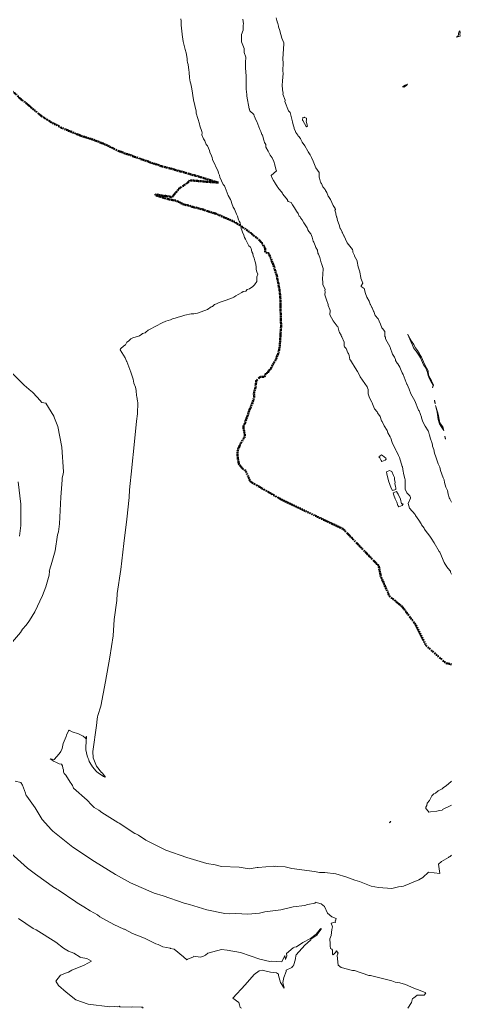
# Model space of a CAD drawing. Header units: metres. Extents: x 808092 to 809616, y 9156899 to 9158040.
# Drawn here: x 809369 to 809616, y 9156900 to 9157453 of the extents above; entities that cross this region are included whole.
import ezdxf

# ---------------------------------------------------------------- set-up
doc = ezdxf.new("R2010")
doc.units = ezdxf.units.M
doc.linetypes.add('ACAD_ISO08W100', pattern=[36, 24, -3, 6, -3])
doc.linetypes.add('PHANTOM2', pattern=[1.25, 0.625, -0.125, 0.125, -0.125, 0.125, -0.125])
doc.layers.add('AA L BOT', color=148, linetype='ACAD_ISO08W100')
doc.layers.add('C-TOPO-MAJR', color=9, linetype='Continuous')

msp = doc.modelspace()

# ---------------------------------------------------------------- linework, layer by layer
at = {"layer": 'AA L BOT', "color": 11, "linetype": 'PHANTOM2', "lineweight": 50, "flags": 128}
msp.add_lwpolyline([(809610.71, 9157092.34), (809607.31, 9157093.19), (809596.45, 9157102.84), (809590.41, 9157114.91), (809583.17, 9157124.56), (809575.92, 9157130.6), (809571.09, 9157141.46), (809569.89, 9157147.49), (809550, 9157168.13), (809535.06, 9157175.24), (809515.82, 9157184.4), (809498, 9157194.66), (809496.35, 9157198.55), (809496.09, 9157199.36), (809495.59, 9157199.94), (809495.2, 9157200.89), (809494, 9157201.66), (809493.13, 9157202.53), (809492.14, 9157203.87), (809491.76, 9157204.03), (809491.55, 9157204.71), (809491.03, 9157207.41), (809490.77, 9157210.02), (809490.83, 9157211.78), (809490.94, 9157212.14), (809492.01, 9157214.87), (809492.64, 9157215.83), (809492.77, 9157216.36), (809492.97, 9157216.51), (809494.04, 9157218.63), (809494.7, 9157219.19), (809494.98, 9157220.13), (809494.87, 9157221.72), (809494.61, 9157222.22), (809494.27, 9157223.93), (809494.25, 9157223.96), (809494.26, 9157223.99), (809494.22, 9157226.14), (809494.75, 9157226.89), (809495.16, 9157227.73), (809495.25, 9157228.35), (809495.68, 9157229.76), (809496.46, 9157231.4), (809497.1, 9157233.73), (809497.11, 9157233.76), (809497.14, 9157233.82), (809497.16, 9157233.89), (809497.29, 9157234.25), (809498.53, 9157237.01), (809499.63, 9157240.28), (809500.16, 9157241.54), (809499.99, 9157243.91), (809500.25, 9157245.15), (809500.62, 9157246.31), (809500.78, 9157246.68), (809500.85, 9157247.41), (809501.07, 9157248.39), (809501.27, 9157251.18), (809503.17, 9157252.98), (809503.6, 9157253.29), (809504.12, 9157253.34), (809505.91, 9157253.3), (809506.09, 9157253.6), (809506.41, 9157254.73), (809506.89, 9157255.34), (809507.81, 9157255.6), (809508.24, 9157256.51), (809508.35, 9157256.86), (809509.02, 9157257.4), (809509.26, 9157257.48), (809509.62, 9157258.26), (809510.14, 9157259.47), (809512.09, 9157262.56), (809512.81, 9157264.22), (809513.98, 9157267.7), (809513.97, 9157267.7), (809514.04, 9157267.91), (809514.48, 9157270.55), (809515.23, 9157281.94), (809514.81, 9157294.21), (809514.91, 9157296.09), (809514.39, 9157301.71), (809512.77, 9157310.25), (809512.61, 9157310.65), (809511.3, 9157314.94), (809508.58, 9157321.84), (809508.28, 9157322.37), (809507.85, 9157322.53), (809507.44, 9157322.61), (809506.3, 9157323.16), (809506.27, 9157323.99), (809506.33, 9157325.12), (809504.73, 9157327.84), (809502.87, 9157329.97), (809502.28, 9157330.55), (809497.73, 9157334.19), (809492.33, 9157338.08), (809488.81, 9157340.19), (809483.06, 9157342.72), (809482.72, 9157342.91), (809478.43, 9157344.67), (809471.16, 9157347.07), (809465.44, 9157348.56), (809464.76, 9157348.8), (809464.57, 9157348.83), (809463.75, 9157349.2), (809462.13, 9157349.44), (809460.28, 9157350.01), (809457.97, 9157351.23), (809456.05, 9157351.79), (809456.27, 9157351.95), (809452.63, 9157352.62), (809444.64, 9157355.05), (809444.87, 9157355.45), (809450.26, 9157354.43), (809450.13, 9157354.65), (809454.15, 9157353.96), (809458.12, 9157358.65), (809462.95, 9157362.04), (809463.63, 9157362.69), (809464.13, 9157363.32), (809475.86, 9157362.32), (809480.18, 9157362.04), (809466.94, 9157366.02), (809452.88, 9157370.02), (809448.47, 9157371.13), (809436.15, 9157375.42), (809423.37, 9157380.04), (809421.22, 9157381.21), (809419.8, 9157381.75), (809419.81, 9157381.95), (809416.28, 9157383.6), (809410.79, 9157385.67), (809410.71, 9157385.86), (809402.68, 9157388.45), (809392.07, 9157392.77), (809389.99, 9157394.09), (809387.14, 9157395.37), (809381.13, 9157399.23), (809374.68, 9157404.54), (809373.41, 9157405.74), (809369.36, 9157408.81), (809367.33, 9157410.85), (809366.76, 9157411.58), (809364.73, 9157412.99), (809358.42, 9157419.41), (809349.47, 9157428.91), (809348.49, 9157429.49), (809347.96, 9157430.14), (809345.11, 9157432.31), (809342.47, 9157435.54), (809340.91, 9157436.99), (809337.58, 9157440.82), (809334, 9157445.53), (809330.85, 9157451.24), (809329.85, 9157454.67), (809329.83, 9157454.86), (809329.63, 9157458.23), (809329.74, 9157462.33), (809330.61, 9157467.38), (809333.41, 9157474.36), (809338.87, 9157485.16), (809339.31, 9157485.86), (809339.66, 9157486.61), (809341.13, 9157489.23), (809349.92, 9157505.66), (809351.43, 9157508.38), (809357.94, 9157520.75), (809364.59, 9157533.35), (809364.9, 9157534.07), (809370.2, 9157543.85), (809375.28, 9157552.91), (809378.49, 9157558.68), (809384.51, 9157569.69), (809388.05, 9157577.03), (809394.47, 9157588.58), (809395.84, 9157590.65), (809398.38, 9157595.33), (809400.04, 9157599.39), (809400.36, 9157600.45), (809403.24, 9157606.68), (809403.73, 9157608.08), (809403.84, 9157608.25), (809404.73, 9157611.08), (809404.85, 9157612.65), (809405.23, 9157614.23), (809404.91, 9157618.46), (809404.87, 9157618.79), (809404.54, 9157624.33), (809403.38, 9157631.71), (809401.08, 9157640.75), (809400.3, 9157644.97), (809396.87, 9157658.56), (809394.2, 9157668.42), (809391.62, 9157677.56), (809390.2, 9157685.51), (809387.91, 9157693.64), (809385.44, 9157702.19), (809385.43, 9157702.21), (809384.2, 9157708.27), (809384.12, 9157708.52), (809380.75, 9157723.04), (809379.96, 9157727.8), (809377.76, 9157740.32), (809375.76, 9157751.99), (809374.04, 9157764.51), (809373.86, 9157764.87), (809373.57, 9157767.57), (809373.46, 9157771.08), (809373.67, 9157772.34), (809373.45, 9157776.12), (809373.51, 9157790.1), (809373.53, 9157800.07), (809373.86, 9157810.93), (809373.55, 9157816.18), (809373.61, 9157816.98), (809373.51, 9157817.85), (809371.33, 9157827.13), (809364.39, 9157840.33), (809362.47, 9157843.08), (809356.08, 9157853.57), (809353.66, 9157859.44), (809353.48, 9157860.34), (809352.91, 9157865.09), (809352.88, 9157868.72), (809353.55, 9157874.19), (809353.74, 9157875.31), (809354.26, 9157875.46), (809357.28, 9157874.72), (809359.22, 9157873.83), (809363.82, 9157872.6), (809363.94, 9157873.83), (809364.82, 9157876.56), (809365.24, 9157875.76), (809365.95, 9157875.54), (809367.3, 9157879.42), (809367.87, 9157880.51), (809370.02, 9157885.43), (809373.55, 9157891.86), (809376.47, 9157896.13), (809379.58, 9157898.55), (809386, 9157901.88), (809389.42, 9157902.94), (809394.44, 9157903.37), (809408.46, 9157903.15), (809415.32, 9157903.32), (809422.92, 9157902.97), (809424.88, 9157903.1), (809438.9, 9157901.93), (809441.25, 9157901.86), (809438.8, 9157902.2), (809425.38, 9157903.82), (809413.95, 9157905.57), (809403.87, 9157907.05), (809395.06, 9157917.61), (809388.93, 9157917.81), (809383.84, 9157918.44), (809383.31, 9157918.7), (809388.26, 9157918.66), (809388.88, 9157918.78), (809395.42, 9157919.13), (809395.43, 9157919.14), (809395.47, 9157919.14), (809395.46, 9157919.14), (809395.51, 9157919.14), (809401.97, 9157919.62), (809406.46, 9157919.33), (809406.8, 9157919.44), (809408.19, 9157919.45), (809418.93, 9157918.63), (809419.7, 9157918.87), (809428.14, 9157918.68), (809431.45, 9157917.93), (809436.55, 9157917.45), (809446.69, 9157916.67), (809461.46, 9157915.12), (809464.45, 9157914.8), (809466.03, 9157914.82), (809475.8, 9157914.18), (809480.82, 9157913.4), (809482.36, 9157912.87), (809489.92, 9157911.18), (809493.86, 9157909.56), (809494.21, 9157909.35), (809503.76, 9157904.87), (809507.41, 9157903.38), (809512.32, 9157900.97), (809514.91, 9157900.36), (809515.19, 9157900.23), (809515.76, 9157900.17), (809517.52, 9157899.65), (809519.4, 9157899.32), (809520.11, 9157899.15), (809522.94, 9157897.95), (809523.57, 9157897.77), (809528.42, 9157895.12), (809529.57, 9157894.61), (809532.64, 9157893.67), (809535.09, 9157891.54), (809535.29, 9157891.45), (809538.74, 9157890.32), (809539.52, 9157889.6), (809548.07, 9157886.32), (809553.04, 9157883.92), (809553.85, 9157883.61), (809555.72, 9157883.82), (809556.11, 9157883.72), (809557.87, 9157882.94), (809559.42, 9157882.74), (809561.15, 9157882.82), (809562.28, 9157882.53), (809564.62, 9157882.26), (809565.78, 9157882.02), (809566.94, 9157881.97), (809571.46, 9157881.1), (809574.69, 9157880.21), (809578, 9157879.7), (809578.76, 9157879.71), (809578.89, 9157879.64), (809579.19, 9157879.62), (809579.93, 9157879.41), (809580.4, 9157879.48), (809582.72, 9157879.34), (809585.76, 9157880.16), (809588.06, 9157881.06), (809591.03, 9157882.7), (809602.28, 9157888.95), (809610.71, 9157893.37)], dxfattribs=at)
at = {"layer": 'C-TOPO-MAJR', "color": 9, "linetype": 'Continuous', "lineweight": 5}
for points, elevation in [([(809610.71, 9156985.64), (809609.85, 9156984.89), (809609.31, 9156984.59), (809609, 9156984.25), (809605.08, 9156982.07), (809603.41, 9156980.58), (809604.18, 9156975.28), (809597.77, 9156976.03), (809594.64, 9156973.15), (809592.4, 9156971.82), (809583.81, 9156968.3), (809582.85, 9156968.01), (809581.02, 9156967.78), (809577.26, 9156967.01), (809569.76, 9156967.4), (809565.59, 9156968.14), (809559.05, 9156970.86), (809556.57, 9156971.53), (809552.13, 9156973.28), (809545.91, 9156975.04), (809539.73, 9156975.8), (809536.69, 9156975.82), (809533.94, 9156976.44), (809521.23, 9156978.13), (809517.52, 9156979.11), (809513.37, 9156979.28), (809512.32, 9156979.43), (809511.4, 9156979.3), (809511.04, 9156979.37), (809502.31, 9156978.66), (809501.89, 9156978.73), (809497.33, 9156978.01), (809491.68, 9156978.86), (809481.79, 9156979.29), (809478.24, 9156980.17), (809473.63, 9156980.95), (809462.43, 9156984.28), (809450.62, 9156988.37), (809439.56, 9156994.02), (809435.28, 9156996.85), (809433.94, 9156997.58), (809433.38, 9156997.77), (809424.52, 9157003.45), (809423.73, 9157003.78), (809414.89, 9157009.49), (809413.19, 9157010.8), (809410.56, 9157012.33), (809409.06, 9157013.7), (809406.56, 9157016.42), (809399.03, 9157023.12), (809398.37, 9157024.53), (809397.58, 9157025.6), (809397.17, 9157026.48), (809394.72, 9157030.29), (809393.76, 9157031.36), (809393.41, 9157032.22), (809393.3, 9157033.43), (809392.99, 9157034.25), (809392.79, 9157035.55), (809392.28, 9157036.59), (809391.01, 9157036.76), (809389.47, 9157037.52), (809387.73, 9157038.23), (809386.85, 9157038.9), (809385.83, 9157039.41), (809388.06, 9157039.17), (809390.85, 9157042.28), (809391.85, 9157043.67), (809392.58, 9157045.24), (809393.25, 9157048.16), (809394.77, 9157052.07), (809395.13, 9157052.73), (809396.2, 9157055.18), (809396.57, 9157055.52), (809398.26, 9157054.59), (809401.71, 9157053.47), (809404.42, 9157052.2), (809405.64, 9157051.06), (809405.78, 9157050.65), (809406.06, 9157052.05), (809406.29, 9157052.09), (809405.87, 9157046.26), (809405.88, 9157044.81), (809405.91, 9157044.58), (809406.66, 9157041.25), (809407.19, 9157039.67), (809407.51, 9157038.92), (809407.8, 9157038.1), (809408.13, 9157037.47), (809409.64, 9157035.08), (809411.63, 9157032.67), (809411.89, 9157032.4), (809413.02, 9157031.52), (809414.37, 9157030.62), (809414.41, 9157030.58), (809415.76, 9157029.64), (809416.52, 9157029.28), (809416.66, 9157029.42), (809416.77, 9157029.64), (809416.31, 9157030.05), (809414.95, 9157031.58), (809414.63, 9157031.89), (809411.76, 9157035.37), (809409.94, 9157040.05), (809409.77, 9157043.68), (809411.83, 9157058.22), (809412.16, 9157061.76), (809412.43, 9157062.93), (809412.57, 9157063.84), (809414.23, 9157069.07), (809416.9, 9157082.78), (809419.24, 9157096.33), (809421.14, 9157108.37), (809421.65, 9157117.53), (809423.25, 9157128.11), (809423.43, 9157132.03), (809425.45, 9157145.39), (809427.07, 9157160), (809428.83, 9157173.64), (809430.09, 9157185.83), (809430.32, 9157190.03), (809431.66, 9157202.43), (809431.66, 9157202.54), (809432.95, 9157215.34), (809434.24, 9157228.44), (809434.81, 9157232.69), (809434.91, 9157238.96), (809434.74, 9157239.62), (809434.43, 9157242.25), (809434.29, 9157242.67), (809433.97, 9157245.61), (809433.6, 9157247.55), (809432.83, 9157249.86), (809432.31, 9157252.04), (809431.07, 9157255.84), (809428.77, 9157261.81), (809428.64, 9157262.07), (809427.82, 9157263.97), (809425.02, 9157268.39), (809425.37, 9157268.97), (809427.2, 9157270.69), (809428.06, 9157271.23), (809428.84, 9157272.71), (809429.71, 9157273.24), (809431.12, 9157274.62), (809432.1, 9157275.24), (809435.44, 9157276.03), (809435.85, 9157276.28), (809437.21, 9157277.28), (809437.63, 9157277.54), (809439.1, 9157277.99), (809439.53, 9157278.26), (809440.71, 9157279.4), (809441.58, 9157279.88), (809448.63, 9157283.57), (809450.62, 9157284.49), (809453.33, 9157285.26), (809454.69, 9157285.97), (809455.95, 9157286.24), (809457.5, 9157286.73), (809459.67, 9157287.21), (809461.26, 9157287.76), (809464.8, 9157288.62), (809466.35, 9157288.64), (809467.03, 9157288.84), (809468.45, 9157288.97), (809473.99, 9157291.05), (809476.05, 9157292.41), (809476.79, 9157292.74), (809477.84, 9157293.72), (809479.04, 9157294.2), (809480.46, 9157294.93), (809484.54, 9157296.26), (809487.96, 9157297.52), (809488.67, 9157297.89), (809489.85, 9157298.75), (809491.16, 9157299.44), (809493.17, 9157300.58), (809493.92, 9157301.16), (809495.43, 9157301.31), (809496.27, 9157302.21), (809497.51, 9157302.61), (809499.43, 9157303.84), (809500.41, 9157304.81), (809501.62, 9157306.73), (809501.6, 9157309.21), (809502.23, 9157310.85), (809501.68, 9157312.04), (809501.2, 9157313.35), (809501.23, 9157315.17), (809500.93, 9157317.18), (809500.46, 9157318.33), (809500.06, 9157319.67), (809499.51, 9157321.09), (809499.36, 9157322.32), (809498.84, 9157323.32), (809498.46, 9157325.07), (809498.07, 9157325.85), (809497.19, 9157326.63), (809495.93, 9157329.18), (809495.2, 9157330.34), (809494.77, 9157331.26), (809494.33, 9157332.55), (809493.6, 9157334.29), (809493.22, 9157335.47), (809492.81, 9157336.43), (809492.72, 9157337.54), (809492.44, 9157338.45), (809492.29, 9157339.44), (809491.81, 9157340.37), (809491.45, 9157341.21), (809490.75, 9157343.29), (809490.31, 9157344.28), (809489.96, 9157345.31), (809489.21, 9157347.23), (809488.46, 9157348.34), (809487.69, 9157350.29), (809487.27, 9157351.64), (809486.85, 9157352.55), (809485.54, 9157354.79), (809483.91, 9157359.23), (809483.48, 9157360.16), (809482.84, 9157361.04), (809480.9, 9157365.17), (809480.69, 9157366.25), (809480.22, 9157367.28), (809480.02, 9157368.25), (809476.74, 9157375.05), (809476.55, 9157376.12), (809476.26, 9157377.02), (809475.39, 9157379.01), (809475.09, 9157380.03), (809474.06, 9157382.6), (809473.22, 9157383.4), (809472.47, 9157385.38), (809471.72, 9157386.57), (809470.92, 9157388.71), (809470.96, 9157389.91), (809470.77, 9157390.66), (809469.66, 9157393.79), (809469.52, 9157394.89), (809467.75, 9157400.98), (809467.69, 9157402.1), (809466.23, 9157408.31), (809465.29, 9157414.45), (809464.99, 9157415.47), (809464.7, 9157417.35), (809464.25, 9157418.49), (809464.14, 9157419.6), (809463.88, 9157420.75), (809463.68, 9157423.94), (809463.49, 9157424.95), (809463.11, 9157428.15), (809462.83, 9157429.28), (809462.7, 9157430.34), (809462.71, 9157431.46), (809462.09, 9157434.6), (809461.43, 9157436.54), (809460.44, 9157441.02), (809459.88, 9157444.93), (809459.71, 9157447.04), (809459.44, 9157448.26), (809459.24, 9157450.4), (809459.31, 9157452.35), (809459.09, 9157453.64)], 2750), ([(809610.71, 9157142.93), (809610.18, 9157143.97), (809610.05, 9157144.51), (809609.74, 9157144.93), (809608.08, 9157146.88), (809606.61, 9157149.46), (809604.14, 9157155.09), (809603.75, 9157155.53), (809600.89, 9157160.4), (809599.21, 9157162.93), (809598.87, 9157163.57), (809597.37, 9157165.56), (809596.96, 9157166.01), (809595.52, 9157168.07), (809595.31, 9157168.54), (809593.91, 9157170.49), (809593.65, 9157171), (809592.29, 9157173.12), (809590.53, 9157175.74), (809590.27, 9157176.2), (809587.18, 9157179.84), (809586.48, 9157182.4), (809586.45, 9157182.46), (809587.67, 9157185.38), (809587.66, 9157185.84), (809587.26, 9157186.67), (809585.67, 9157188.43), (809584.73, 9157190.42), (809584.63, 9157190.87), (809584.72, 9157195.36), (809584.78, 9157195.75), (809584.5, 9157196.5), (809583.84, 9157199.17), (809583.81, 9157199.57), (809583.61, 9157200.28), (809583.25, 9157202.85), (809583.1, 9157203.22), (809581.6, 9157208.21), (809581.22, 9157208.94), (809580.96, 9157209.34), (809580.82, 9157209.8), (809579.66, 9157211.85), (809579.52, 9157212.2), (809577.35, 9157216.52), (809576.66, 9157218.96), (809576.47, 9157219.35), (809576.34, 9157219.8), (809575.05, 9157222.02), (809574.65, 9157223.36), (809572.91, 9157225.93), (809571.76, 9157228.3), (809571.44, 9157228.68), (809570.8, 9157231.12), (809569.3, 9157233.23), (809569.11, 9157233.71), (809567.63, 9157235.5), (809566.48, 9157238.28), (809566.27, 9157238.7), (809565.97, 9157239.08), (809564.75, 9157241.62), (809564.01, 9157243.75), (809563.98, 9157246.14), (809563.55, 9157247.2), (809563.44, 9157247.73), (809559.56, 9157253.34), (809559.39, 9157253.84), (809558.01, 9157256.35), (809556.66, 9157258.28), (809554.66, 9157261.8), (809554.03, 9157262.58), (809553.73, 9157263.11), (809553.37, 9157265.32), (809553.12, 9157265.85), (809552.92, 9157266.35), (809552.62, 9157266.83), (809551.7, 9157269.13), (809550.69, 9157270.09), (809550.58, 9157270.59), (809550.47, 9157272.64), (809549.26, 9157275.62), (809549.03, 9157275.96), (809548.94, 9157276.32), (809548.79, 9157276.66), (809547.94, 9157278.09), (809547.79, 9157278.46), (809546.91, 9157281.4), (809546.71, 9157281.7), (809544.45, 9157284.63), (809542.49, 9157288.06), (809542.72, 9157290.44), (809542.45, 9157291.01), (809541.67, 9157293.18), (809541.59, 9157293.73), (809540.61, 9157296.42), (809539.75, 9157299.22), (809539.92, 9157300.94), (809539.76, 9157301.59), (809539.86, 9157302.25), (809538.67, 9157305.05), (809538.56, 9157306.13), (809538.49, 9157308.15), (809538.34, 9157308.76), (809538.63, 9157310.25), (809538.54, 9157311.39), (809538.81, 9157313.29), (809538.77, 9157313.91), (809537.88, 9157316.67), (809537.62, 9157317.21), (809536.98, 9157320.19), (809536.17, 9157322.05), (809535.83, 9157322.61), (809535.61, 9157324.13), (809534.74, 9157325.62), (809534.33, 9157326.77), (809533.47, 9157328.68), (809533.18, 9157329.19), (809532.55, 9157331.56), (809531.79, 9157333.3), (809530.78, 9157334.58), (809530.15, 9157335.64), (809529.78, 9157336.74), (809528.68, 9157338.49), (809528.28, 9157339.01), (809528.03, 9157339.51), (809526.95, 9157341.23), (809526.12, 9157342.35), (809525.86, 9157342.84), (809525.43, 9157343.23), (809524.86, 9157344.83), (809523.94, 9157346.01), (809522.8, 9157347.94), (809521.56, 9157349.66), (809520.8, 9157350.98), (809519.14, 9157351.47), (809518.87, 9157351.93), (809518.76, 9157352.37), (809516.22, 9157355.6), (809516.03, 9157356.04), (809513.44, 9157359.25), (809513.22, 9157359.73), (809512.03, 9157361.41), (809511.88, 9157361.79), (809510.94, 9157363.14), (809510.26, 9157364.46), (809509.66, 9157365.92), (809512.71, 9157368.62), (809512.33, 9157369.52), (809511.68, 9157371.96), (809511.11, 9157373.77), (809510.14, 9157375.95), (809509.14, 9157377.34), (809508.07, 9157379.59), (809506.64, 9157381.96), (809506.64, 9157383.28), (809506.28, 9157383.84), (809506, 9157384.51), (809505.82, 9157385.16), (809505.59, 9157385.75), (809504.78, 9157388.53), (809504.43, 9157389.03), (809503.97, 9157390.55), (809503.23, 9157391.77), (809501.62, 9157396.29), (809500.95, 9157397.55), (809500.75, 9157398.18), (809500.21, 9157399.47), (809499.89, 9157400.09), (809497.63, 9157402.26), (809497.54, 9157402.82), (809497.44, 9157403.05), (809497.34, 9157403.4), (809496.11, 9157410.43), (809495.99, 9157410.79), (809495.8, 9157413.38), (809495.74, 9157413.73), (809495.74, 9157414.02), (809495.64, 9157421.53), (809495.61, 9157421.86), (809495.31, 9157426.08), (809495.2, 9157429.26), (809495.43, 9157432.29), (809494.5, 9157434.91), (809494.59, 9157436.85), (809494.53, 9157437.1), (809493, 9157440.82), (809493.12, 9157443.45), (809493.01, 9157444.94), (809494, 9157447.44), (809493.99, 9157450.15), (809494.25, 9157450.92), (809493.84, 9157453.49)], 2740), ([(809610.71, 9157183.2), (809610.08, 9157184.24), (809609.81, 9157184.95), (809609.42, 9157185.53), (809609.01, 9157187.02), (809608.75, 9157187.61), (809608.36, 9157189.64), (809607.77, 9157190.82), (809607.51, 9157191.52), (809606.66, 9157194.18), (809606.48, 9157195.61), (809605.93, 9157196.76), (809604.52, 9157200.83), (809604.06, 9157202.8), (809603.14, 9157204.66), (809602.34, 9157207.36), (809601.86, 9157208.63), (809601.21, 9157210.64), (809600.85, 9157212.7), (809600.1, 9157214.57), (809600.01, 9157215.15), (809599.61, 9157216.71), (809599.42, 9157217.21), (809598.99, 9157218.69), (809598.76, 9157219.23), (809598.32, 9157220.82), (809598.1, 9157221.24), (809597.72, 9157222.71), (809597.54, 9157223.16), (809595.94, 9157225.7), (809594.58, 9157228.08), (809594.38, 9157228.6), (809593.95, 9157230.32), (809593.77, 9157230.78), (809593.3, 9157232.32), (809593.08, 9157232.77), (809592.52, 9157234.26), (809592.24, 9157234.71), (809590.09, 9157239.89), (809588.71, 9157242.42), (809587.8, 9157243.76), (809587.67, 9157244.33), (809587.12, 9157245.83), (809586.99, 9157246.39), (809586.48, 9157247.79), (809585.79, 9157249.06), (809585.67, 9157249.25), (809585.13, 9157250.69), (809584.83, 9157251.13), (809584.68, 9157251.66), (809583.56, 9157254.58), (809583.03, 9157255.49), (809582.51, 9157256.89), (809581.68, 9157258.69), (809580.53, 9157260.57), (809580.21, 9157260.99), (809579.37, 9157262.41), (809579.25, 9157262.96), (809578.65, 9157264.26), (809577.91, 9157265.54), (809577.62, 9157265.96), (809577.52, 9157266.48), (809576.57, 9157269.15), (809576.4, 9157269.94), (809573.66, 9157274.55), (809573.71, 9157275.53), (809573.29, 9157275.96), (809573.26, 9157278.74), (809572.04, 9157280.39), (809571.9, 9157280.63), (809571.72, 9157280.78), (809570.84, 9157282.71), (809570.22, 9157284.41), (809569.51, 9157285.81), (809568, 9157287.74), (809567.13, 9157289.82), (809566.94, 9157290.02), (809566.3, 9157291.85), (809566.11, 9157292.07), (809565.31, 9157293.8), (809565.15, 9157294.02), (809564.46, 9157295.65), (809563.26, 9157297.96), (809562.44, 9157299.92), (809561.68, 9157302.74), (809560.11, 9157303.96), (809560.13, 9157304.34), (809560.97, 9157305.72), (809559.94, 9157308.56), (809559.97, 9157308.75), (809559.97, 9157308.93), (809559.31, 9157311.82), (809559.29, 9157312.02), (809558.43, 9157314.8), (809557.92, 9157317.95), (809557.86, 9157318.16), (809556.37, 9157320.81), (809556.27, 9157321.17), (809555.44, 9157323.08), (809555.36, 9157324.1), (809555.24, 9157324.32), (809555.14, 9157324.55), (809552.18, 9157328.39), (809552.07, 9157328.66), (809550.48, 9157332.05), (809550.33, 9157332.29), (809549.59, 9157333.93), (809549.46, 9157334.15), (809549.4, 9157334.41), (809548.46, 9157336.21), (809548.26, 9157336.43), (809547.74, 9157338.4), (809546.83, 9157340.78), (809546.46, 9157342.67), (809546.3, 9157342.93), (809545.86, 9157344.53), (809545.81, 9157344.84), (809545.35, 9157346.57), (809545.68, 9157346.97), (809545.45, 9157347.49), (809544.42, 9157349.3), (809542.82, 9157352.64), (809541.85, 9157354.22), (809541.64, 9157354.48), (809540.89, 9157356.42), (809540.15, 9157357.65), (809539.93, 9157358.17), (809538.66, 9157359.68), (809537.84, 9157361.58), (809537.57, 9157361.98), (809537.36, 9157362.37), (809536.71, 9157364.61), (809536.54, 9157365.02), (809536.6, 9157367.17), (809536.48, 9157367.61), (809534.63, 9157370.33), (809533.22, 9157374.09), (809532.18, 9157376.1), (809531.58, 9157377.5), (809530.39, 9157379.23), (809530.21, 9157379.67), (809528.48, 9157382.68), (809527.08, 9157384.63), (809526.24, 9157386.19), (809526.04, 9157386.63), (809525.03, 9157388.03), (809524.83, 9157388.03), (809524.54, 9157388.55), (809523.54, 9157390.1), (809523.3, 9157390.58), (809522.63, 9157392.24), (809522.5, 9157392.78), (809521.98, 9157394.43), (809521.66, 9157396.1), (809520.29, 9157401.3), (809519.6, 9157401.97), (809519.44, 9157402.24), (809517.32, 9157407.52), (809517.6, 9157407.99), (809517.59, 9157408.17), (809516.24, 9157411.59), (809516.38, 9157412.16), (809516.09, 9157413.96), (809516.03, 9157414.19), (809515.86, 9157416.54), (809515.86, 9157416.66), (809516.04, 9157418.87), (809516.02, 9157419.05), (809516.23, 9157421.13), (809516.17, 9157421.31), (809516.4, 9157422.98), (809516.22, 9157424.75), (809516.42, 9157428.87), (809516.29, 9157431.38), (809516.76, 9157439.8), (809516.7, 9157440.26), (809515.72, 9157442.85), (809514.53, 9157446.93), (809514.46, 9157447.11), (809513.79, 9157449.23), (809513.78, 9157449.42), (809513.74, 9157449.62), (809513.18, 9157451.81), (809513.1, 9157452), (809512.38, 9157454.21)], 2730), ([(809360.48, 9157099.97), (809369.25, 9157110.28), (809370.48, 9157112.1), (809372.41, 9157114.41), (809373.86, 9157116.43), (809374.31, 9157116.93), (809377.33, 9157121.81), (809381.65, 9157130.86), (809383.52, 9157135.74), (809385.28, 9157142.27), (809385.28, 9157142.37), (809385.43, 9157144.57), (809385.42, 9157144.63), (809386.45, 9157148.12), (809386.46, 9157148.13), (809388.63, 9157155.84), (809390.01, 9157164.9), (809390.55, 9157166.51), (809391.21, 9157171.02), (809391.89, 9157186), (809392.58, 9157195.74), (809392.56, 9157196.81), (809393.11, 9157198.9), (809393.12, 9157198.91), (809393.42, 9157200.11), (809392.49, 9157214.03), (809390.18, 9157225.44), (809388.39, 9157230.11), (809387.87, 9157231.22), (809383.42, 9157238.59), (809381.24, 9157238.9), (809381.2, 9157238.9), (809378.79, 9157241.8), (809375.79, 9157244.91), (809375.25, 9157245.29), (809371.31, 9157248.7), (809363.64, 9157256.35)], 2760), ([(809368.68, 9157164.15), (809369.5, 9157170.02), (809369.48, 9157182.08), (809367.99, 9157194.6)], 2770), ([(809586.27, 9156899.9), (809588.27, 9156903.05), (809588.85, 9156905.3), (809589.29, 9156905.59), (809591.47, 9156907.26), (809595.57, 9156907.22), (809595.53, 9156907.4), (809596.27, 9156908.44), (809593.09, 9156909.91), (809589.62, 9156911.06), (809584.93, 9156913.19), (809581.79, 9156914.1), (809579.18, 9156914.45), (809577.26, 9156915.17), (809565.27, 9156918.26), (809564.28, 9156918.25), (809556.3, 9156921), (809555.29, 9156921.05), (809548.85, 9156922.73), (809547.27, 9156924.08), (809546.72, 9156929.46), (809546.86, 9156930.19), (809547.13, 9156930.75), (809546.19, 9156932.03), (809545.64, 9156931.13), (809544.3, 9156929.83), (809544.07, 9156930.08), (809544.07, 9156932.08), (809544.09, 9156932.43), (809543.56, 9156933.01), (809542.95, 9156933.34), (809542.73, 9156934.85), (809542.8, 9156936.03), (809542.61, 9156938.8), (809543.24, 9156940.7), (809543.59, 9156944.05), (809543.98, 9156945.52), (809543.25, 9156947.5), (809545.52, 9156948.08), (809545.67, 9156947.95), (809545.58, 9156948.57), (809545.67, 9156948.73), (809546.1, 9156950.15), (809543.55, 9156951.08), (809541.17, 9156953.1), (809539.54, 9156956.89), (809537.73, 9156958.33), (809534.37, 9156959.35), (809534.26, 9156958.68), (809530.03, 9156957.97), (809528.56, 9156957.48), (809521.9, 9156956.58), (809515.01, 9156955.02), (809506.12, 9156953.87), (809503.18, 9156953.19), (809496.57, 9156952.59), (809489.92, 9156952.95), (809486.39, 9156952.79), (809483.65, 9156952.95), (809473.59, 9156955.04), (809463.91, 9156958.05), (809460.92, 9156958.74), (809449.17, 9156962.84), (809444.2, 9156964.37), (809430.89, 9156970.04), (809422.44, 9156974.78), (809410.76, 9156982), (809398.5, 9156989.97), (809387.34, 9156999.09), (809386.59, 9156999.7), (809381.43, 9157005.6), (809377.52, 9157012.12), (809372.81, 9157018.53), (809372.48, 9157019.06), (809372.27, 9157019.61), (809372.04, 9157020.34), (809370.32, 9157024.67), (809369.4, 9157026.16), (809366.24, 9157027.01)], 2760), ([(809610.71, 9157013.55), (809605.68, 9157011.13), (809605.43, 9157010.69), (809604, 9157010.61), (809602.49, 9157010.2), (809598.88, 9157009.82), (809597.98, 9157009.63), (809597.8, 9157009.89), (809597.7, 9157010.08), (809596.24, 9157011.76), (809596.34, 9157012.48), (809596.79, 9157013.4), (809597.08, 9157014.67), (809598.29, 9157016.19), (809599.7, 9157018.74), (809600.81, 9157019.91), (809601.62, 9157020.37), (809603.18, 9157021.55), (809605.52, 9157022.77), (809605.96, 9157023.32), (809607.84, 9157024.65), (809610.34, 9157026.68), (809610.71, 9157026.92)], 2740), ([(809493.06, 9156899.9), (809493.13, 9156899.96), (809492.34, 9156900.33), (809491.94, 9156901.86), (809491.48, 9156903.19), (809488.16, 9156905.52), (809495.06, 9156913.08), (809500.14, 9156918.75), (809503.03, 9156920.76), (809504.6, 9156921.13), (809506.9, 9156920.73), (809509.35, 9156920), (809512.69, 9156919.76), (809513.86, 9156918.97), (809513.82, 9156918.3), (809514.84, 9156914.38), (809516.86, 9156911.19), (809516.22, 9156914.39), (809516.85, 9156917.03), (809518.12, 9156920.37), (809518.14, 9156921.19), (809521.23, 9156922.75), (809521.6, 9156923.26), (809521.87, 9156923.47), (809522.1, 9156923.72), (809523.21, 9156927.64), (809523.57, 9156929.5), (809523.7, 9156929.73), (809528.53, 9156935.14), (809531.76, 9156937.99), (809531.87, 9156938.26), (809531.87, 9156938.33), (809531.9, 9156938.38), (809531.91, 9156938.61), (809535.33, 9156940.83), (809535.36, 9156940.94), (809535.37, 9156941.16), (809537.64, 9156944.17), (809537.65, 9156944.33), (809537.44, 9156944.55), (809537.03, 9156944.21), (809534.81, 9156941.34), (809531.67, 9156939), (809527.44, 9156936.66), (809523.87, 9156934.26), (809522.76, 9156934.02), (809522.38, 9156933.86), (809521.9, 9156933.73), (809518.27, 9156930.62), (809518.46, 9156929.3), (809517.68, 9156927.13), (809517.39, 9156929.34), (809515.7, 9156925.89), (809509.96, 9156926.17), (809508.87, 9156926.1), (809503.25, 9156927.3), (809492.51, 9156931.08), (809485.09, 9156932.43), (809481.86, 9156932.76), (809474.23, 9156930.65), (809472.92, 9156929.56), (809471.36, 9156928.91), (809469.96, 9156928.51), (809466.4, 9156928.97), (809466.09, 9156928.71), (809462.97, 9156927.3), (809462.9, 9156927.28), (809462.87, 9156927.25), (809462.83, 9156927.25), (809462.39, 9156927.01), (809460.56, 9156928.75), (809455.38, 9156933.03), (809453.28, 9156933.4), (809453.09, 9156933.46), (809449.04, 9156934.31), (809446.42, 9156935.52), (809445.11, 9156935.88), (809438.66, 9156939.06), (809431.94, 9156941.79), (809427.47, 9156944.15), (809427.17, 9156944.23), (809421.54, 9156946.85), (809413.78, 9156951.13), (809412.32, 9156952.09), (809408.23, 9156954.34), (809404.72, 9156956.74), (809401, 9156958.9), (809400.22, 9156959.47), (809390.34, 9156966.19), (809389.67, 9156966.55), (809388.96, 9156967.09), (809388.36, 9156967.37), (809377.71, 9156974.88), (809373.14, 9156978.39), (809363.78, 9156986.77)], 2770), ([(809437.58, 9156899.9), (809437.94, 9156900.09), (809437.71, 9156900.41), (809436.93, 9156900.44), (809436.85, 9156900.43), (809431.94, 9156900.6), (809431.59, 9156900.56), (809425.25, 9156900.7), (809424.83, 9156900.62), (809424.56, 9156900.98), (809423.52, 9156900.77), (809421.78, 9156900.81), (809419.24, 9156900.63), (809407.23, 9156902.12), (809400.25, 9156904.64), (809394.83, 9156908.84), (809390.61, 9156912.66), (809389.04, 9156915.06), (809389.03, 9156915.1), (809391.69, 9156918.49), (809395.1, 9156919.64), (809395.58, 9156919.92), (809396.16, 9156920.01), (809397.99, 9156921.18), (809404.97, 9156924.09), (809409.1, 9156926.27), (809406.52, 9156927.73), (809403.1, 9156928.33), (809402.75, 9156928.51), (809399.22, 9156930.71), (809396.23, 9156931.79), (809395.17, 9156932.49), (809393.36, 9156933.45), (809389.12, 9156936.86), (809378, 9156943.85), (809376.37, 9156944.58), (809368.11, 9156950.1)], 2780)]:
    msp.add_lwpolyline(points, dxfattribs=dict(at, elevation=elevation))
for points, elevation in [([(809615.33, 9157445.07), (809615.5, 9157446.13), (809615.35, 9157446.93), (809614.77, 9157446.21), (809614.37, 9157444.14), (809613.39, 9157443.4), (809615.56, 9157444.01), (809615.33, 9157445.07)], 2730), ([(809586.01, 9157417.17), (809584.69, 9157416.57), (809583.28, 9157415.73), (809583.91, 9157415.42), (809585.48, 9157416.37), (809586.01, 9157417.17)], 2730), ([(809527.68, 9157398.48), (809527.36, 9157398.46), (809527.16, 9157396.97), (809527.31, 9157396.89), (809529.26, 9157393.42), (809529.38, 9157393.24), (809529.93, 9157393.66), (809529.36, 9157396.34), (809529.49, 9157396.92), (809529.47, 9157398.13), (809528.38, 9157398.57), (809528.08, 9157398.62), (809527.68, 9157398.48)], 2730), ([(809600.42, 9157248.7), (809600.05, 9157247.21), (809600.64, 9157248.67), (809600.62, 9157248.76), (809599.54, 9157251.1), (809599.52, 9157251.18), (809599.43, 9157251.28), (809597.86, 9157254.29), (809597.65, 9157256.52), (809597.62, 9157256.59), (809595.55, 9157260.32), (809593.93, 9157264.25), (809592.78, 9157266.02), (809592.69, 9157266.25), (809591.58, 9157268.14), (809590.46, 9157269.6), (809590.4, 9157269.63), (809590.39, 9157269.71), (809589.51, 9157271.37), (809589.48, 9157271.41), (809588.34, 9157273.29), (809588.3, 9157273.37), (809586.18, 9157276.99), (809586.11, 9157277.02), (809586.13, 9157276.98), (809587.8, 9157273.07), (809588.9, 9157271.1), (809589.52, 9157269.15), (809590.92, 9157267.7), (809592.34, 9157265.41), (809593.39, 9157264), (809594.92, 9157260.05), (809596.19, 9157258.48), (809597.1, 9157256.27), (809597.6, 9157254.15), (809598.15, 9157252.61), (809599.03, 9157250.92), (809600.42, 9157248.7)], 2730), ([(809601.21, 9157239.81), (809601.46, 9157238.24), (809601.28, 9157239.83), (809601.08, 9157240.32), (809601.21, 9157239.81)], 2730), ([(809605.34, 9157225), (809606.33, 9157223.23), (809605.85, 9157225.25), (809604.05, 9157227.58), (809603.79, 9157229.52), (809603.33, 9157231.58), (809603.33, 9157231.65), (809603.3, 9157231.71), (809602.86, 9157233.69), (809601.64, 9157237.35), (809602.6, 9157233.61), (809603.2, 9157229.41), (809603.86, 9157227.1), (809605.34, 9157225)], 2730), ([(809607.14, 9157218.8), (809607.32, 9157218.5), (809607.35, 9157218.83), (809607.34, 9157218.85), (809607, 9157220.16), (809607.14, 9157218.8)], 2730), ([(809571.25, 9157206.48), (809571.26, 9157206.44), (809571.63, 9157205.87), (809573.44, 9157206.73), (809574.13, 9157207.28), (809573.89, 9157207.85), (809572.06, 9157209.21), (809572.05, 9157209.24), (809571.54, 9157209.68), (809570.5, 9157208.83), (809569.93, 9157208.46), (809570.46, 9157207.93), (809571.25, 9157206.48)], 2740), ([(809576.2, 9157192.99), (809576.81, 9157190.94), (809577.59, 9157189.62), (809579.46, 9157190.33), (809579.56, 9157190.99), (809579.33, 9157192.03), (809578.9, 9157193.39), (809579.04, 9157194.33), (809578.8, 9157195.7), (809578.72, 9157197), (809578.13, 9157198.06), (809577.32, 9157200.31), (809576.03, 9157200.86), (809574.17, 9157200.11), (809574.43, 9157199.05), (809574.44, 9157199), (809575.42, 9157195.09), (809576.17, 9157193.05), (809576.2, 9157192.99)], 2740), ([(809580.65, 9157181.3), (809581.17, 9157180.61), (809583.05, 9157181.3), (809583.67, 9157182.22), (809582.74, 9157182.26), (809582.13, 9157184.84), (809580.7, 9157187.67), (809580.49, 9157188.26), (809579.91, 9157189.19), (809578.05, 9157188.46), (809578.43, 9157187.11), (809578.45, 9157187.08), (809579.12, 9157185.01), (809579.16, 9157184.94), (809580.1, 9157183.2), (809580.13, 9157183.12), (809580.65, 9157181.3)], 2740), ([(809575.85, 9157003.6), (809576.7, 9157004.38), (809576.23, 9157004.43), (809575.85, 9157003.6)], 2740)]:
    msp.add_lwpolyline(points, close=True, dxfattribs=dict(at, elevation=elevation))

doc.saveas('drawing.dxf')
